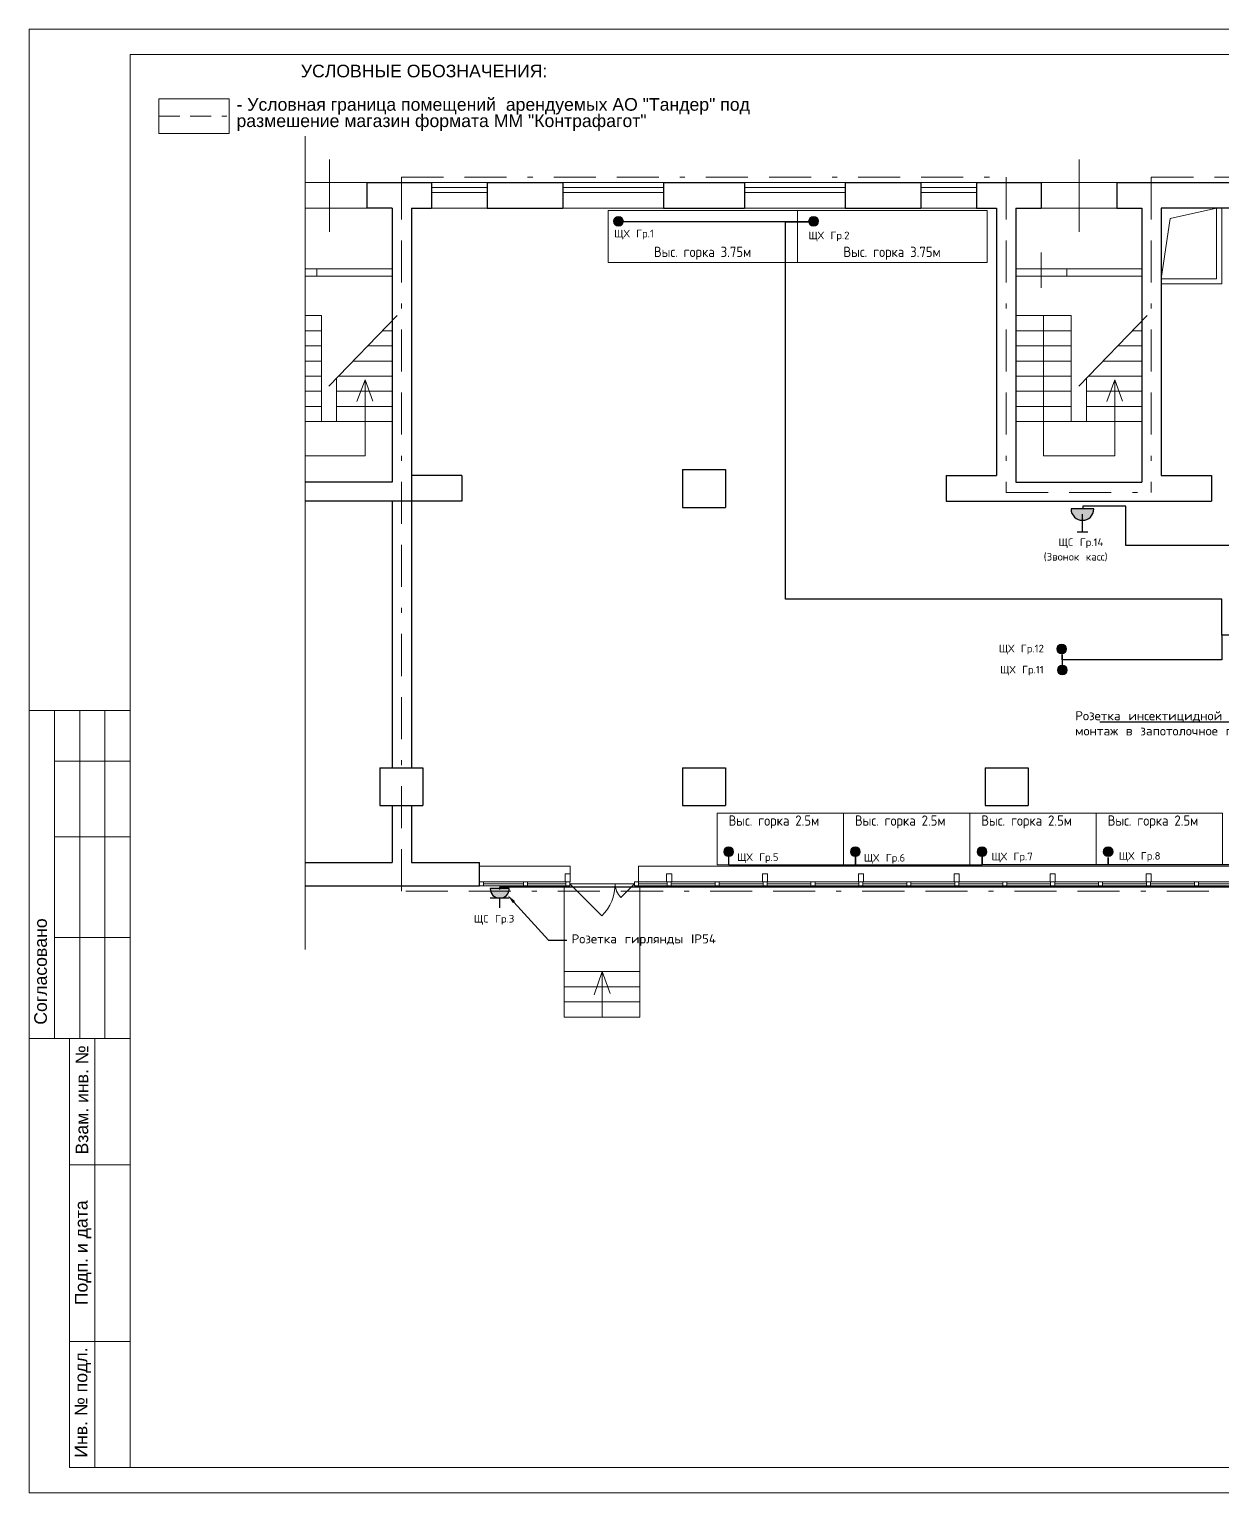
# Model space of a CAD drawing. Header units: metres. Extents: x -472 to 201, y -446 to -235.
# Drawn here: x -49.07 to -25.42, y -341.75 to -312.75 of the extents above; entities that cross this region are included whole.
import ezdxf
from ezdxf import colors
from ezdxf.entities.mleader import LeaderData, LeaderLine
from ezdxf.enums import TextEntityAlignment as Align
from ezdxf.math import Vec2, Vec3

# ---------------------------------------------------------------- set-up
doc = ezdxf.new("R2010")
doc.units = ezdxf.units.M
doc.header["$MEASUREMENT"] = 0
doc.linetypes.add('( Border )', pattern=[1.751, 0.5, -0.25, 0.5, -0.25, 0.001, -0.25])
doc.linetypes.add('DGN Style 3', pattern=[1.722798, 1.23057, -0.492228])
for name, color, linetype, lineweight in [('_Электрика', 7, 'Continuous', 15), ('Level 50', 7, 'Continuous', 0), ('Level 63', 7, 'Continuous', 0)]:
    doc.layers.add(name, color=color, linetype=linetype, lineweight=lineweight)
doc.layers.add('_ЭлектрикаОбъектыАнтоции', color=7, linetype='Continuous')
doc.layers.add('Электрика', color=7, linetype='Continuous')
doc.styles.add('GOSI', font='GENISO.ttf', dxfattribs={"height": 0.25})
doc.styles.get("Standard").update_dxf_attribs({"font": 'txt.shx'})
doc.styles.add('Style-Arial', font='arial.ttf')

# ---------------------------------------------------------------- blocks, each defined once
blk = doc.blocks.new('*U15')
at = {"color": 7, "linetype": 'Continuous', "lineweight": 30}
for p, q in [((-0.425, 0.375), (-0.425, -0.375)), ((-0.425, 0.375), (0.425, 0.375)), ((0.425, 0.375), (0.425, -0.375)), ((-0.425, -0.375), (0.425, -0.375))]:
    blk.add_line(p, q, dxfattribs=at)
blk = doc.blocks.new('*U242')
at = {"true_color": 0xffffff}
h = blk.add_hatch(color=7, dxfattribs=at)
h.dxf.hatch_style = 1
edge = h.paths.add_edge_path()
edge.add_line((-98.4, 44), (-118.4, 44))
edge.add_arc((-108.4, 44), 10, 180, 360)
at = {"color": 0, "lineweight": 30}
for p, q in [((-98.4, 34), (-118.4, 34)), ((-108.4, 24), (-108.4, 34))]:
    blk.add_line(p, q, dxfattribs=at)
blk.add_lwpolyline([(-98.4, 44), (-118.4, 44, 1)], format="xyb", close=True, dxfattribs=at)
blk = doc.blocks.new('ШР.ОУ.IP20-23.двухполюсная')
at = {"true_color": 0xffffff}
h = blk.add_hatch(color=7, dxfattribs=at)
h.dxf.hatch_style = 1
edge = h.paths.add_edge_path()
edge.add_line((0, 0), (25, 0))
edge.add_arc((12.5, 0), 12.5, 0, 180)
at = {"color": 0, "lineweight": 30}
blk.add_line((12.5, 25), (12.5, 12.5), dxfattribs=at)
blk.add_lwpolyline([(0, 0), (25, 0, 1)], format="xyb", close=True, dxfattribs=at)

msp = doc.modelspace()

# ---------------------------------------------------------------- hatches: boundary and pattern name
at = {"layer": '_ЭлектрикаОбъектыАнтоции', "linetype": 'Continuous', "lineweight": 0}
h = msp.add_hatch(color=7, dxfattribs=at)
h.dxf.hatch_style = 1
h.paths.add_polyline_path([(-37.495, -316.554, 1), (-37.301, -316.554, 1)])
h = msp.add_hatch(color=7, dxfattribs=at)
h.dxf.hatch_style = 1
h.paths.add_polyline_path([(-33.629, -316.554, 1), (-33.435, -316.554, 1)])
h = msp.add_hatch(color=7, dxfattribs=at)
h.dxf.hatch_style = 1
h.paths.add_polyline_path([(-28.711, -325.03, 1), (-28.517, -325.03, 1)])
h = msp.add_hatch(color=7, dxfattribs=at)
h.dxf.hatch_style = 1
h.paths.add_polyline_path([(-28.7, -325.448, 1), (-28.506, -325.448, 1)])
h = msp.add_hatch(color=7, dxfattribs=at)
h.dxf.hatch_style = 1
h.paths.add_polyline_path([(-35.311, -329.047, 1), (-35.117, -329.047, 1)])
h = msp.add_hatch(color=7, dxfattribs=at)
h.dxf.hatch_style = 1
h.paths.add_polyline_path([(-32.801, -329.047, 1), (-32.607, -329.047, 1)])
h = msp.add_hatch(color=7, dxfattribs=at)
h.dxf.hatch_style = 1
h.paths.add_polyline_path([(-30.29, -329.047, 1), (-30.096, -329.047, 1)])
h = msp.add_hatch(color=7, dxfattribs=at)
h.dxf.hatch_style = 1
h.paths.add_polyline_path([(-27.79, -329.047, 1), (-27.595, -329.047, 1)])

# ---------------------------------------------------------------- linework, layer by layer
at = {"color": 1, "linetype": '( Border )', "lineweight": 13, "ltscale": 0.833333}
msp.add_line((-46.509, -314.473), (-45.114, -314.473), dxfattribs=at)
at = {"color": 7, "linetype": 'Continuous', "lineweight": 0}
for p, q in [((-43.609, -314.868), (-43.609, -330.983)), ((-41.103, -315.884), (-40.003, -315.884)), ((-41.103, -315.984), (-40.003, -315.984)), ((-38.503, -315.884), (-36.503, -315.884)), ((-38.503, -315.984), (-36.503, -315.984)), ((-34.903, -315.884), (-32.903, -315.884)), ((-34.903, -315.984), (-32.903, -315.984)), ((-31.403, -315.884), (-30.303, -315.884)), ((-31.403, -315.984), (-30.303, -315.984)), ((-43.609, -318.424), (-43.283, -318.424)), ((-43.283, -318.424), (-43.283, -320.524)), ((-41.783, -318.42), (-43.135, -319.824)), ((-29.523, -318.424), (-28.423, -318.424)), ((-28.423, -318.424), (-28.423, -320.524)), ((-26.923, -318.42), (-28.275, -319.824)), ((-43.609, -318.724), (-43.283, -318.724)), ((-42.075, -318.724), (-41.883, -318.724)), ((-29.523, -318.724), (-28.423, -318.724)), ((-27.215, -318.724), (-27.023, -318.724)), ((-43.609, -319.024), (-43.283, -319.024)), ((-42.364, -319.024), (-41.883, -319.024)), ((-29.523, -319.024), (-28.423, -319.024)), ((-27.504, -319.024), (-27.023, -319.024)), ((-43.609, -319.324), (-43.283, -319.324)), ((-42.653, -319.324), (-41.883, -319.324)), ((-29.523, -319.324), (-28.423, -319.324)), ((-27.793, -319.324), (-27.023, -319.324)), ((-43.609, -319.624), (-43.283, -319.624)), ((-42.983, -319.666), (-42.983, -320.524)), ((-42.942, -319.624), (-41.883, -319.624)), ((-42.42, -319.698), (-42.58, -320.129)), ((-42.42, -319.698), (-42.267, -320.121)), ((-29.523, -319.624), (-28.423, -319.624)), ((-28.123, -319.666), (-28.123, -320.524)), ((-28.082, -319.624), (-27.023, -319.624)), ((-27.56, -319.698), (-27.72, -320.129)), ((-27.56, -319.698), (-27.407, -320.121)), ((-43.609, -319.924), (-43.283, -319.924)), ((-42.983, -319.924), (-41.883, -319.924)), ((-29.523, -319.924), (-28.423, -319.924)), ((-28.123, -319.924), (-27.023, -319.924)), ((-43.609, -320.224), (-43.283, -320.224)), ((-42.983, -320.224), (-41.883, -320.224)), ((-29.523, -320.224), (-28.423, -320.224)), ((-28.123, -320.224), (-27.023, -320.224)), ((-43.609, -320.524), (-41.883, -320.524)), ((-29.523, -320.524), (-27.023, -320.524)), ((-40.153, -329.334), (-38.353, -329.334)), ((-38.353, -329.484), (-38.353, -329.334)), ((-37.003, -329.644), (-37.003, -329.334)), ((-37.003, -329.334), (-15.723, -329.334)), ((-38.453, -329.644), (-40.153, -329.644)), ((-38.443, -329.724), (-40.153, -329.724)), ((-40.073, -329.684), (-39.283, -329.684)), ((-39.203, -329.684), (-38.443, -329.684)), ((-38.473, -329.724), (-38.473, -332.324)), ((-38.363, -329.684), (-37.083, -329.684)), ((-38.363, -329.684), (-37.726, -330.32)), ((-37.083, -329.684), (-37.351, -329.952)), ((-15.048, -329.644), (-37.003, -329.644)), ((-37.003, -329.684), (-36.433, -329.684)), ((-36.433, -329.724), (-37.003, -329.724)), ((-36.973, -329.724), (-36.973, -332.324)), ((-36.353, -329.684), (-35.483, -329.684)), ((-34.533, -329.724), (-36.353, -329.724)), ((-35.403, -329.684), (-34.533, -329.684)), ((-34.453, -329.684), (-33.583, -329.684)), ((-32.633, -329.724), (-34.453, -329.724)), ((-33.503, -329.684), (-32.633, -329.684)), ((-32.553, -329.684), (-31.683, -329.684)), ((-30.733, -329.724), (-32.553, -329.724)), ((-31.603, -329.684), (-30.733, -329.684)), ((-30.653, -329.684), (-29.783, -329.684)), ((-28.833, -329.724), (-30.653, -329.724)), ((-29.703, -329.684), (-28.833, -329.684)), ((-28.753, -329.684), (-27.883, -329.684)), ((-26.933, -329.724), (-28.753, -329.724)), ((-27.803, -329.684), (-26.933, -329.684)), ((-26.853, -329.684), (-25.983, -329.684)), ((-25.033, -329.724), (-26.853, -329.724)), ((-25.903, -329.684), (-25.033, -329.684)), ((-36.973, -331.424), (-38.473, -331.424)), ((-37.723, -331.424), (-37.879, -331.881)), ((-37.723, -332.324), (-37.723, -331.424)), ((-37.723, -331.424), (-37.563, -331.857)), ((-36.973, -331.724), (-38.473, -331.724)), ((-36.973, -332.024), (-38.473, -332.024)), ((-36.973, -332.324), (-38.473, -332.324))]:
    msp.add_line(p, q, dxfattribs=at)
at = {"color": 7, "linetype": 'Continuous', "lineweight": 13}
for p, q in [((-43.126, -315.332), (-43.126, -316.762)), ((-28.266, -315.332), (-28.266, -316.762)), ((-43.609, -315.784), (-42.383, -315.784)), ((-41.103, -315.784), (-40.003, -315.784)), ((-38.503, -315.784), (-36.503, -315.784)), ((-34.903, -315.784), (-32.903, -315.784)), ((-31.403, -315.784), (-30.303, -315.784)), ((-29.023, -315.784), (-27.523, -315.784)), ((-42.383, -316.294), (-43.609, -316.294)), ((-40.003, -316.294), (-41.103, -316.294)), ((-36.503, -316.294), (-38.503, -316.294)), ((-32.903, -316.294), (-34.903, -316.294)), ((-30.303, -316.294), (-31.403, -316.294)), ((-27.523, -316.294), (-29.023, -316.294)), ((-25.543, -316.294), (-25.543, -317.694)), ((-25.443, -316.294), (-25.443, -317.794)), ((-29.024, -317.171), (-29.024, -317.871)), ((-43.609, -317.494), (-41.883, -317.494)), ((-43.374, -317.494), (-43.374, -317.644)), ((-29.523, -317.494), (-27.023, -317.494)), ((-28.514, -317.494), (-28.514, -317.644)), ((-43.609, -317.644), (-41.883, -317.644)), ((-29.523, -317.644), (-27.023, -317.644)), ((-26.643, -317.694), (-25.543, -317.694)), ((-26.643, -317.794), (-25.443, -317.794))]:
    msp.add_line(p, q, dxfattribs=at)
at = {"color": 7, "linetype": 'Continuous', "lineweight": 30}
for p, q in [((-42.383, -315.784), (-42.383, -316.294)), ((-42.383, -315.784), (-41.103, -315.784)), ((-41.103, -315.784), (-41.103, -316.294)), ((-40.003, -315.784), (-40.003, -316.294)), ((-40.003, -315.784), (-38.503, -315.784)), ((-38.503, -315.784), (-38.503, -316.294)), ((-36.503, -315.784), (-36.503, -316.294)), ((-36.503, -315.784), (-34.903, -315.784)), ((-34.903, -315.784), (-34.903, -316.294)), ((-32.903, -315.784), (-32.903, -316.294)), ((-32.903, -315.784), (-31.403, -315.784)), ((-31.403, -315.784), (-31.403, -316.294)), ((-30.303, -315.784), (-30.303, -316.294)), ((-30.303, -315.784), (-29.023, -315.784)), ((-29.023, -315.784), (-29.023, -316.294)), ((-27.523, -315.784), (-27.523, -316.294)), ((-27.523, -315.784), (-25.143, -315.784)), ((-41.883, -316.294), (-42.383, -316.294)), ((-41.883, -316.294), (-41.883, -321.724)), ((-41.503, -316.294), (-41.103, -316.294)), ((-41.503, -316.294), (-41.503, -327.384)), ((-40.003, -316.294), (-38.503, -316.294)), ((-36.503, -316.294), (-34.903, -316.294)), ((-32.903, -316.294), (-31.403, -316.294)), ((-30.303, -316.294), (-29.903, -316.294)), ((-29.903, -316.294), (-29.903, -321.594)), ((-29.523, -316.294), (-29.023, -316.294)), ((-29.523, -316.294), (-29.523, -321.724)), ((-27.523, -316.294), (-27.023, -316.294)), ((-27.023, -316.294), (-27.023, -321.724)), ((-26.643, -316.294), (-26.643, -321.594)), ((-25.143, -316.294), (-26.643, -316.294)), ((-40.503, -321.594), (-41.503, -321.594)), ((-40.503, -321.594), (-40.503, -322.104)), ((-30.903, -321.594), (-30.903, -322.104)), ((-30.903, -321.594), (-29.903, -321.594)), ((-26.643, -321.594), (-25.643, -321.594)), ((-25.643, -321.594), (-25.643, -322.104)), ((-41.883, -321.724), (-43.609, -321.724)), ((-29.523, -321.724), (-27.023, -321.724)), ((-40.503, -322.104), (-43.609, -322.104)), ((-41.883, -322.104), (-41.883, -327.384)), ((-30.903, -322.104), (-25.643, -322.104)), ((-41.883, -328.134), (-41.883, -329.264)), ((-41.503, -328.134), (-41.503, -329.264)), ((-43.609, -329.264), (-41.883, -329.264)), ((-41.503, -329.264), (-40.153, -329.264)), ((-40.153, -329.724), (-40.153, -329.264)), ((-43.609, -329.724), (-40.153, -329.724))]:
    msp.add_line(p, q, dxfattribs=at)
at = {"color": 1, "linetype": '( Border )', "lineweight": 13, "ltscale": 1.666667}
for p, q in [((-41.698, -315.683), (-29.714, -315.683)), ((-41.698, -315.683), (-41.698, -329.83)), ((-29.714, -315.683), (-29.714, -321.927)), ((-26.838, -315.683), (-12.454, -315.683)), ((-26.838, -315.683), (-26.838, -321.927)), ((-29.714, -321.927), (-26.838, -321.927)), ((-12.382, -329.83), (-41.698, -329.83))]:
    msp.add_line(p, q, dxfattribs=at)
at = {"color": 7, "linetype": 'Continuous', "lineweight": 13, "flags": 128}
for points in [[(-46.509, -314.129), (-45.114, -314.129), (-45.114, -314.817), (-46.509, -314.817), (-46.509, -314.129)], [(-40.153, -329.644), (-40.073, -329.644), (-40.073, -329.724), (-40.153, -329.724), (-40.153, -329.644)], [(-39.283, -329.644), (-39.203, -329.644), (-39.203, -329.724), (-39.283, -329.724), (-39.283, -329.644)], [(-38.353, -329.484), (-38.353, -329.644), (-38.453, -329.644), (-38.453, -329.484), (-38.353, -329.484)], [(-38.443, -329.644), (-38.363, -329.644), (-38.363, -329.724), (-38.443, -329.724), (-38.443, -329.644)], [(-37.083, -329.644), (-37.003, -329.644), (-37.003, -329.724), (-37.083, -329.724), (-37.083, -329.644)], [(-36.343, -329.484), (-36.343, -329.644), (-36.443, -329.644), (-36.443, -329.484), (-36.343, -329.484)], [(-36.433, -329.644), (-36.353, -329.644), (-36.353, -329.724), (-36.433, -329.724), (-36.433, -329.644)], [(-35.483, -329.644), (-35.403, -329.644), (-35.403, -329.724), (-35.483, -329.724), (-35.483, -329.644)], [(-34.443, -329.484), (-34.443, -329.644), (-34.543, -329.644), (-34.543, -329.484), (-34.443, -329.484)], [(-34.533, -329.644), (-34.453, -329.644), (-34.453, -329.724), (-34.533, -329.724), (-34.533, -329.644)], [(-33.583, -329.644), (-33.503, -329.644), (-33.503, -329.724), (-33.583, -329.724), (-33.583, -329.644)], [(-32.543, -329.484), (-32.543, -329.644), (-32.643, -329.644), (-32.643, -329.484), (-32.543, -329.484)], [(-32.633, -329.644), (-32.553, -329.644), (-32.553, -329.724), (-32.633, -329.724), (-32.633, -329.644)], [(-31.683, -329.644), (-31.603, -329.644), (-31.603, -329.724), (-31.683, -329.724), (-31.683, -329.644)], [(-30.643, -329.484), (-30.643, -329.644), (-30.743, -329.644), (-30.743, -329.484), (-30.643, -329.484)], [(-30.733, -329.644), (-30.653, -329.644), (-30.653, -329.724), (-30.733, -329.724), (-30.733, -329.644)], [(-29.783, -329.644), (-29.703, -329.644), (-29.703, -329.724), (-29.783, -329.724), (-29.783, -329.644)], [(-28.743, -329.484), (-28.743, -329.644), (-28.843, -329.644), (-28.843, -329.484), (-28.743, -329.484)], [(-28.833, -329.644), (-28.753, -329.644), (-28.753, -329.724), (-28.833, -329.724), (-28.833, -329.644)], [(-27.883, -329.644), (-27.803, -329.644), (-27.803, -329.724), (-27.883, -329.724), (-27.883, -329.644)], [(-26.843, -329.484), (-26.843, -329.644), (-26.943, -329.644), (-26.943, -329.484), (-26.843, -329.484)], [(-26.933, -329.644), (-26.853, -329.644), (-26.853, -329.724), (-26.933, -329.724), (-26.933, -329.644)], [(-25.983, -329.644), (-25.903, -329.644), (-25.903, -329.724), (-25.983, -329.724), (-25.983, -329.644)]]:
    msp.add_lwpolyline(points, close=True, dxfattribs=at)
at = {"color": 7, "linetype": 'Continuous', "lineweight": 0}
for points in [[(-33.847, -316.342), (-37.603, -316.342), (-37.603, -317.369), (-33.847, -317.369)], [(-30.091, -316.342), (-33.847, -316.342), (-33.847, -317.369), (-30.091, -317.369)], [(-35.442, -329.309), (-32.937, -329.309), (-32.937, -328.283), (-35.442, -328.283)], [(-32.937, -329.309), (-30.433, -329.309), (-30.433, -328.283), (-32.937, -328.283)], [(-30.433, -329.309), (-27.928, -329.309), (-27.928, -328.283), (-30.433, -328.283)], [(-27.928, -329.309), (-25.424, -329.309), (-25.424, -328.283), (-27.928, -328.283)]]:
    msp.add_lwpolyline(points, close=True, dxfattribs=at)
at = {"color": 7, "linetype": 'Continuous', "lineweight": 0, "flags": 128}
for points in [[(-26.643, -317.694), (-26.467, -316.499), (-25.543, -316.294)], [(-28.973, -318.424), (-28.973, -321.205), (-27.56, -321.205), (-27.56, -319.698)], [(-43.609, -321.205), (-42.42, -321.205), (-42.42, -319.698)]]:
    msp.add_lwpolyline(points, dxfattribs=at)
at = {"color": 7, "linetype": 'Continuous', "lineweight": 0}
for centre, radius, start, end in [((-38.363, -329.684), 0.9, 315, 0), ((-37.083, -329.684), 0.38, 180, 225)]:
    msp.add_arc(centre, radius, start, end, dxfattribs=at)
at = {"layer": '_Электрика', "color": 114, "lineweight": 30, "true_color": 0x139b48}
for points in [[(-25.438, -324.756), (-25.438, -324.046), (-34.087, -324.046), (-34.087, -316.568), (-33.637, -316.568), (-37.29, -316.568)], [(-6.392, -326.117), (-6.059, -326.117), (-6.059, -323.341), (-15.809, -323.341), (-15.809, -324.756), (-24.518, -324.756), (-24.518, -329.31), (-22.959, -329.31), (-22.959, -329.153), (-22.959, -329.31), (-19.448, -329.31), (-19.448, -329.266), (-19.448, -329.31), (-27.696, -329.31), (-27.696, -329.162), (-27.696, -329.31), (-30.191, -329.31), (-30.191, -329.152), (-30.191, -329.311), (-32.703, -329.311), (-32.703, -329.152), (-32.703, -329.311), (-35.214, -329.311), (-35.214, -329.149)], [(-24.518, -324.756), (-25.438, -324.756), (-25.438, -325.242), (-26.66, -325.242), (-26.66, -325.242), (-26.66, -325.242), (-28.605, -325.242), (-28.605, -325.141), (-28.605, -325.242), (-28.605, -325.242), (-28.605, -325.242)], [(-28.605, -325.242), (-28.605, -325.341)]]:
    msp.add_lwpolyline(points, dxfattribs=at)
at = {"layer": '_Электрика', "color": 175, "lineweight": 30}
for points in [[(-20.551, -322.982), (-27.34, -322.982), (-27.34, -322.2), (-28.197, -322.2), (-28.197, -322.254)], [(-6.399, -325.774), (-6.011, -325.774), (-6.011, -328.118), (-9.844, -328.118), (-9.844, -328.998), (-9.813, -328.998), (-9.844, -328.998), (-9.844, -329.75), (-39.753, -329.75), (-39.753, -329.794)]]:
    msp.add_lwpolyline(points, dxfattribs=at)
at = {"layer": '_ЭлектрикаОбъектыАнтоции', "color": 7, "linetype": 'Continuous', "lineweight": 0}
for centre in [(-37.398, -316.554), (-33.532, -316.554), (-28.614, -325.03), (-28.603, -325.448), (-35.214, -329.047), (-32.704, -329.047), (-30.193, -329.047), (-27.693, -329.047)]:
    msp.add_circle(centre, 0.097, dxfattribs=at)
at = {"layer": 'Level 50', "color": 7, "linetype": 'Continuous', "lineweight": 13}
for p, q in [((-47.075, -313.25), (11.925, -313.25)), ((-47.075, -313.25), (-47.075, -341.25)), ((-47.514, -341.25), (11.925, -341.25))]:
    msp.add_line(p, q, dxfattribs=at)
at = {"layer": 'Level 63', "color": 7, "linetype": 'Continuous', "lineweight": 13}
for p, q in [((-49.075, -326.25), (-47.075, -326.25)), ((-49.075, -326.25), (-49.075, -332.75)), ((-48.575, -326.25), (-48.575, -332.75)), ((-48.075, -326.25), (-48.075, -332.75)), ((-47.575, -326.25), (-47.575, -332.75)), ((-48.575, -327.25), (-47.075, -327.25)), ((-48.575, -328.75), (-47.075, -328.75)), ((-48.575, -330.75), (-47.075, -330.75)), ((-49.075, -332.75), (-47.075, -332.75)), ((-48.275, -332.75), (-47.075, -332.75)), ((-47.775, -341.25), (-47.775, -332.75)), ((-48.275, -335.25), (-47.075, -335.25)), ((-48.275, -338.75), (-47.075, -338.75))]:
    msp.add_line(p, q, dxfattribs=at)
at = {"layer": 'Level 63', "color": 7, "linetype": 'Continuous', "lineweight": 0, "flags": 128}
msp.add_lwpolyline([(12.425, -341.75), (-49.075, -341.75), (-49.075, -312.75), (12.425, -312.75), (12.425, -341.75)], close=True, dxfattribs=at)
at = {"layer": 'Level 63', "color": 175, "lineweight": 30, "true_color": 0x4554a5}
for points in [[(-28.203, -322.706), (-28.203, -322.359)], [(-28.308, -322.706), (-28.203, -322.706)], [(-28.203, -322.706), (-28.098, -322.706)]]:
    msp.add_lwpolyline(points, dxfattribs=at)
at = {"layer": 'Level 63', "color": 7, "linetype": 'Continuous', "lineweight": 13, "flags": 128}
msp.add_lwpolyline([(-47.075, -341.25), (-48.275, -341.25), (-48.275, -332.75)], dxfattribs=at)

# ---------------------------------------------------------------- block references
at = {"color": 7, "linetype": 'Continuous', "lineweight": 30}
for p in [(-35.703, -321.849), (-41.703, -327.759), (-35.703, -327.759), (-29.703, -327.759)]:
    msp.add_blockref('*U15', p, dxfattribs=at)
at = {"layer": '_Электрика', "color": 175, "lineweight": 18, "xscale": 0.01896487073378239, "yscale": 0.01896487073378239, "zscale": 0.01896487073378239}
msp.add_blockref('*U242', (-37.695, -330.613), dxfattribs=at)
at = {"layer": 'Level 63', "color": 146, "lineweight": 30, "true_color": 0x105689, "xscale": 0.01798282352377563, "yscale": 0.01798282352377563, "zscale": 0.01798282352377563, "rotation": 180}
msp.add_blockref('ШР.ОУ.IP20-23.двухполюсная', (-27.978, -322.256), dxfattribs=at)

# ---------------------------------------------------------------- texts
at = {"color": 18, "linetype": 'Continuous', "lineweight": 0, "true_color": 0x000000, "insert": (-41.25, -313.579), "char_height": 0.25, "attachment_point": 5, "line_spacing_factor": 0.6, "style": 'Style-Arial'}
msp.add_mtext('УСЛОВНЫЕ ОБОЗНАЧЕНИЯ:\\P', dxfattribs=at)
at = {"color": 7, "linetype": 'DGN Style 3', "lineweight": 13, "insert": (-44.968, -314.114), "char_height": 0.25, "attachment_point": 1, "line_spacing_factor": 0.776524, "style": 'Style-Arial'}
msp.add_mtext('- Условная граница помещений  арендуемых АО "Тандер" под \\Pразмешение магазин формата ММ "Контрафагот"', dxfattribs=at)
at = {"layer": '_Электрика', "linetype": 'Continuous', "lineweight": 30}
for s, p in [('ЩХ Гр.1', (-37.483, -316.873)), ('ЩХ Гр.2', (-33.634, -316.91)), ('ЩС Гр.14', (-28.676, -322.989)), ('(Звонок касс)', (-28.971, -323.278)), ('ЩХ Гр.12', (-29.86, -325.096)), ('ЩХ Гр.11', (-29.835, -325.514)), ('ЩХ Гр.5', (-35.047, -329.23)), ('ЩХ Гр.6', (-32.537, -329.243)), ('ЩХ Гр.7', (-30.005, -329.218)), ('ЩХ Гр.8', (-27.482, -329.206)), ('ЩС Гр.3', (-40.264, -330.451))]:
    msp.add_text(s, height=0.15, dxfattribs=at).set_placement(p)
at = {"layer": '_ЭлектрикаОбъектыАнтоции', "color": 7, "linetype": 'Continuous', "lineweight": 0, "style": 'GOSI'}
for s, p in [('Выс. горка 3.75м', (-36.696, -317.263)), ('Выс. горка 3.75м', (-32.94, -317.263)), ('Выс. горка 2.5м', (-35.217, -328.532)), ('Выс. горка 2.5м', (-32.713, -328.532)), ('Выс. горка 2.5м', (-30.208, -328.532)), ('Выс. горка 2.5м', (-27.704, -328.532))]:
    msp.add_text(s, height=0.20358, dxfattribs=at).set_placement(p)
at = {"layer": 'Level 63', "color": 7, "linetype": 'Continuous', "lineweight": 0, "style": 'Style-Arial'}
for s, p in [('Согласовано', (-48.851, -331.422)), ('Взам. инв. №', (-48.032, -333.966)), ('Подп. и дата', (-48.045, -336.995)), ('Инв. № подл.', (-48.05, -339.963))]:
    msp.add_text(s, height=0.25, rotation=90, dxfattribs=at).set_placement(p, align=Align.MIDDLE_CENTER)

# ---------------------------------------------------------------- leaders
at = {"layer": 'Электрика', "lineweight": 13}
ml = msp.add_multileader_mtext('Standard', dxfattribs=at)
ml.set_content('Розетка инсектицидной лампы, \\Pмонтаж в запотолочное пространство (п.215)', color=256)
ml.set_leader_properties()
ml.build(insert=Vec2(0, 0))
ml.multileader.update_dxf_attribs({"text_right_attachment_type": 6, "dogleg_length": 0.36, "arrow_head_size": 0.18})
ctx = ml.context
ctx.base_point, ctx.char_height, ctx.arrow_head_size, ctx.landing_gap_size, ctx.plane_origin = Vec3(-28.437, -326.353), 0.18, 0.18, 0.09, Vec3(-22.208, -329.845)
ctx.right_attachment = 6
notes = []
notes.append((ctx, [(1, (1, 1, 0), (-21.862, -326.479), (-1, 0), 0.366, [(0, [(-21.179, -326.59)], 0, [])])]))
ctx.mtext.insert, ctx.mtext.width, ctx.mtext.flow_direction = Vec3(-28.347, -326.263), 6.40441, 5
ml = msp.add_multileader_mtext('Standard', dxfattribs=at)
ml.set_content('Розетка гирлянды IP54', color=256)
ml.set_leader_properties()
ml.build(insert=Vec2(0, 0))
ml.multileader.update_dxf_attribs({"text_right_attachment_type": 6, "dogleg_length": 0.36, "arrow_head_size": 0.18})
ctx = ml.context
ctx.base_point, ctx.char_height, ctx.arrow_head_size, ctx.landing_gap_size, ctx.plane_origin = Vec3(-38.419, -330.802), 0.18, 0.18, 0.09, Vec3(-37.6, -333.975)
ctx.right_attachment = 6
notes.append((ctx, [(0, (1, 1, 0), (-38.785, -330.802), (1, 0), 0.366, [(0, [(-39.59, -329.913)], 0, [])])]))
ctx.mtext.insert, ctx.mtext.width, ctx.mtext.flow_direction = Vec3(-38.329, -330.684), 6.40441, 5
for ctx, leaders in notes:
    for number, flags, end, landing, length, lines in leaders:
        leader = LeaderData()
        leader.index, (leader.has_last_leader_line, leader.has_dogleg_vector, leader.attachment_direction) = number, flags
        leader.last_leader_point, leader.dogleg_vector, leader.dogleg_length = Vec3(end), Vec3(landing), length
        for number, points, colour, breaks in lines:
            line = LeaderLine()
            line.index, line.vertices, line.color, line.breaks = number, Vec3.list(points), colors.encode_raw_color(colour), breaks
            leader.lines.append(line)
        ctx.leaders.append(leader)

doc.saveas('drawing.dxf')
